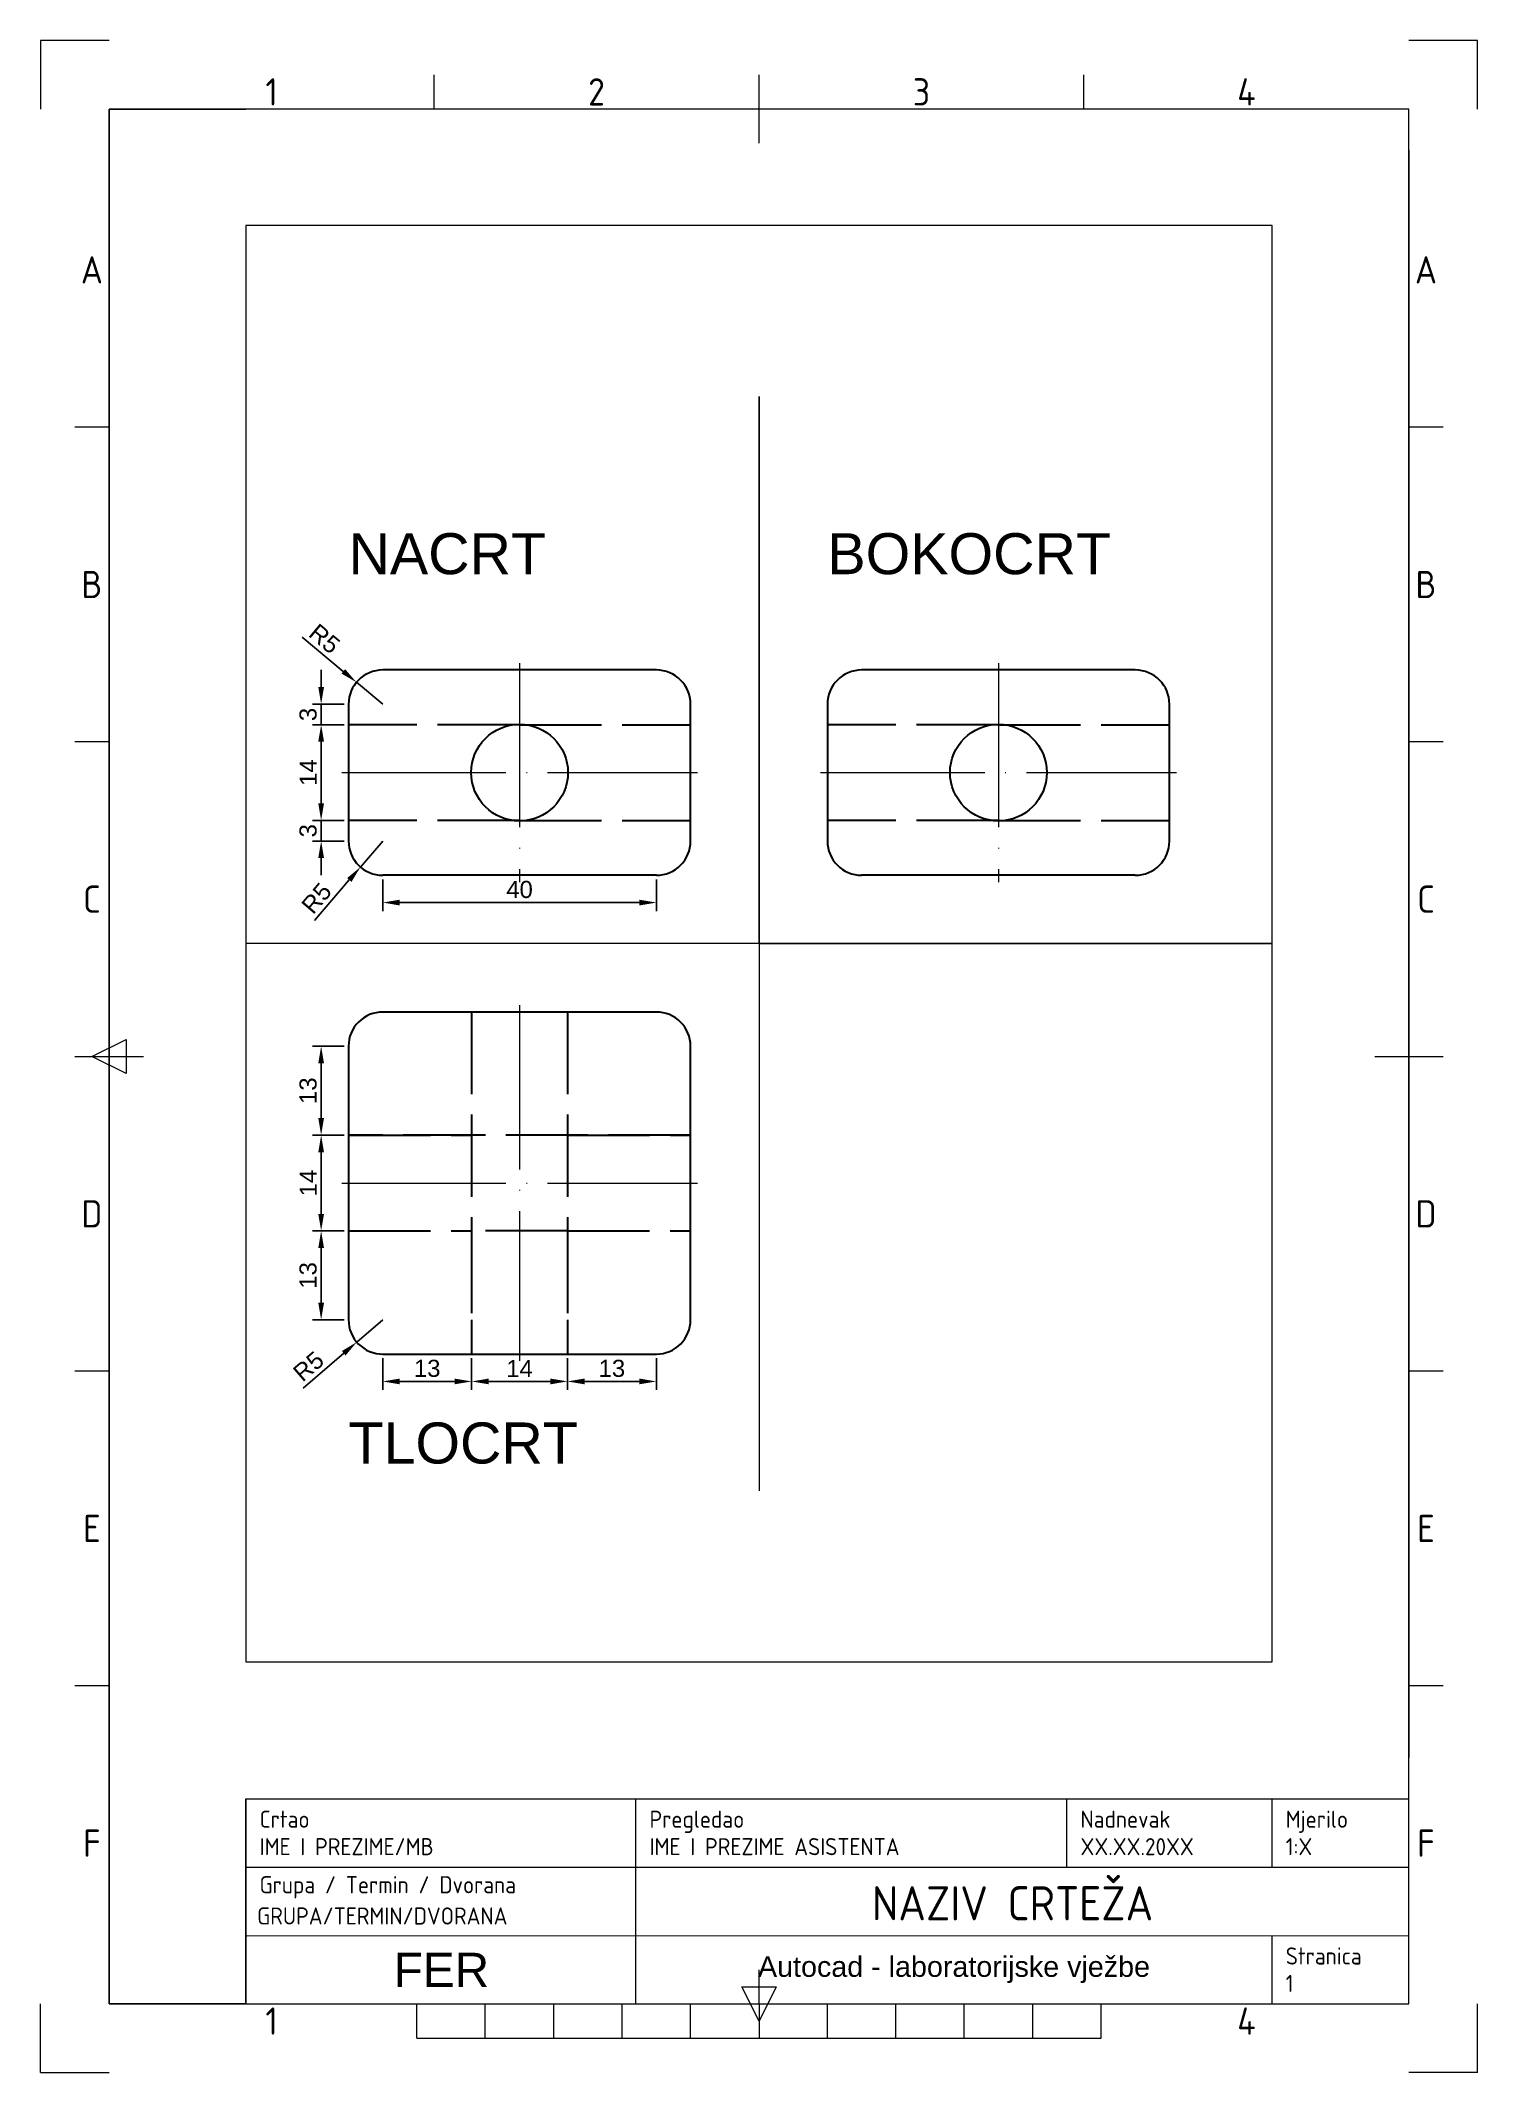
# Paper-space layout 'Layout3' of a CAD drawing. Header units: millimetres. Extents: x 0 to 210, y 0 to 297.
# The model-space entities are those that its viewports show. They can reach past a viewport. Long polylines and large blocks are cut down to what shows.
import ezdxf
from ezdxf.enums import TextEntityAlignment as Align

# ---------------------------------------------------------------- set-up
doc = ezdxf.new("R2010")
doc.units = ezdxf.units.MM
doc.linetypes.add('ACAD_ISO02W100', pattern=[15, 12, -3])
doc.linetypes.add('ACAD_ISO04W100', pattern=[30, 24, -3, 0, -3])
for name, color, linetype, lineweight in [('FRAME 050', 7, 'Continuous', 0), ('FRAME 070', 7, 'Continuous', 0), ('FRAME 200', 8, 'Continuous', 0), ('kote', 250, 'Continuous', 15), ('nevidljive', 250, 'ACAD_ISO02W100', 30), ('pomocne', 3, 'Continuous', 15), ('sastavnica', 250, 'Continuous', 30), ('simetrale', 1, 'ACAD_ISO04W100', 15), ('TEKST SASTAVNICE', 7, 'Continuous', 0), ('vidljive', 250, 'Continuous', 30)]:
    doc.layers.add(name, color=color, linetype=linetype, lineweight=lineweight)
doc.layers.add('Viewport', color=7, linetype='Continuous', lineweight=0, plot=False)
doc.styles.add('ISO Proportional', font='')
doc.styles.get("Standard").update_dxf_attribs({"font": 'arial.ttf'})
doc.styles.get('ISO Proportional').set_extended_font_data('isocp.shx')
doc.dimstyles.new('ISO-25', dxfattribs={"dimtxt": 2.5, "dimasz": 2.5, "dimexe": 1.25, "dimexo": 0.625, "dimtad": 1, "dimtxsty": 'Standard', "dimcen": 2.5, "dimadec": 0, "dimazin": 0, "dimtfac": 1, "dimtmove": 0, "dimatfit": 3, "dimfxl": 1, "dimarcsym": 0})

# ---------------------------------------------------------------- blocks, each defined once
blk = doc.blocks.new('ISO_A4_FER_AutoCAD[2]')
at = {"layer": 'FRAME 050'}
for p, q in [((2.264, 11.299), (2.264, 11.496)), ((4.134, 11.102), (4.134, 11.496)), ((6.004, 11.299), (6.004, 11.496)), ((0.394, 9.468), (0.197, 9.468)), ((8.071, 9.468), (7.874, 9.468)), ((0.394, 7.657), (0.197, 7.657)), ((8.071, 7.657), (7.874, 7.657)), ((0.295, 5.846), (0.492, 5.945)), ((0.492, 5.945), (0.492, 5.748)), ((0.197, 5.846), (0.591, 5.846)), ((0.492, 5.748), (0.295, 5.846)), ((7.677, 5.846), (8.071, 5.846)), ((0.394, 4.035), (0.197, 4.035)), ((8.071, 4.035), (7.874, 4.035)), ((0.394, 2.224), (0.197, 2.224)), ((8.071, 2.224), (7.874, 2.224)), ((4.134, 0.394), (4.134, 0.591)), ((4.134, 0.295), (4.035, 0.492)), ((4.035, 0.492), (4.232, 0.492)), ((4.232, 0.492), (4.134, 0.295)), ((2.165, 0.197), (2.165, 0.394)), ((2.559, 0.197), (2.559, 0.394)), ((2.953, 0.197), (2.953, 0.394)), ((3.346, 0.197), (3.346, 0.394)), ((3.74, 0.197), (3.74, 0.394)), ((4.134, 0.394), (4.134, 0.197)), ((4.528, 0.197), (4.528, 0.394)), ((4.921, 0.197), (4.921, 0.394)), ((5.315, 0.197), (5.315, 0.394)), ((5.709, 0.197), (5.709, 0.394)), ((6.102, 0.197), (6.102, 0.394)), ((2.165, 0.197), (6.102, 0.197))]:
    blk.add_line(p, q, dxfattribs=at)
at = {"layer": 'FRAME 070'}
for p, q in [((0.394, 11.299), (0.394, 0.394)), ((7.874, 11.299), (0.394, 11.299)), ((7.874, 0.394), (7.874, 11.299)), ((1.181, 1.575), (7.874, 1.575)), ((1.181, 0.394), (1.181, 1.575)), ((3.425, 1.181), (3.425, 1.575)), ((5.906, 1.181), (5.906, 1.575)), ((7.087, 1.181), (7.087, 1.575)), ((1.181, 1.181), (7.874, 1.181)), ((3.426, 0.394), (3.426, 1.181)), ((1.186, 0.786), (7.874, 0.787)), ((7.087, 0.394), (7.087, 0.787)), ((0.394, 0.394), (7.874, 0.394))]:
    blk.add_line(p, q, dxfattribs=at)
at = {"layer": 'FRAME 200'}
for p, q in [((0, 11.693), (0, 11.299)), ((0.394, 11.693), (0, 11.693)), ((8.268, 11.693), (7.874, 11.693)), ((8.268, 11.299), (8.268, 11.693)), ((0, 0), (0, 0.394)), ((8.268, 0), (8.268, 0.394)), ((0, 0), (0.394, 0)), ((8.268, 0), (7.874, 0))]:
    blk.add_line(p, q, dxfattribs=at)
at = {"layer": 'Viewport'}
for p, q in [((0.394, 11.299), (1.181, 11.299)), ((0.394, 0.394), (0.394, 11.299)), ((7.874, 11.063), (7.874, 1.811)), ((1.181, 1.575), (1.181, 0.394)), ((1.181, 0.394), (0.394, 0.394))]:
    blk.add_line(p, q, dxfattribs=at)
at = {"layer": 'FRAME 050', "style": 'ISO Proportional'}
for s, p in [('1', (1.329, 11.398)), ('2', (3.199, 11.398)), ('3', (5.069, 11.398)), ('4', (6.939, 11.398)), ('A', (0.295, 10.374)), ('A', (7.972, 10.374)), ('B', (0.295, 8.563)), ('B', (7.972, 8.563)), ('C', (0.295, 6.752)), ('C', (7.972, 6.752)), ('D', (0.295, 4.941)), ('D', (7.972, 4.941)), ('E', (0.295, 3.13)), ('E', (7.972, 3.13)), ('F', (0.295, 1.319)), ('F', (7.972, 1.319)), ('1', (1.329, 0.295)), ('4', (6.939, 0.295))]:
    blk.add_text(s, height=0.157, dxfattribs=at).set_placement(p, align=Align.MIDDLE_CENTER)
at = {"layer": 'FRAME 070', "linetype": 'Continuous', "lineweight": 0, "attachment_point": 5}
for s, insert, char_height, width in [('FER', (2.306, 0.59), 0.1968, 2.2395), ('Autocad - laboratorijske vježbe', (5.256, 0.591), 0.11811, 3.661)]:
    blk.add_mtext(s, dxfattribs=dict(at, insert=insert, char_height=char_height, width=width))
at = {"layer": 'TEKST SASTAVNICE', "linetype": 'Continuous', "lineweight": 0, "char_height": 0.0984, "attachment_point": 1, "style": 'ISO Proportional'}
for s, insert, width in [('Crtao', (1.26, 1.506), 0.37495), ('Pregledao', (3.504, 1.506), 0.69366), ('Nadnevak', (5.984, 1.506), 0.67023), ('Mjerilo', (7.165, 1.506), 0.44057), ('Stranica', (7.165, 0.719), 0.57649)]:
    blk.add_mtext(s, dxfattribs=dict(at, insert=insert, width=width))
at = {"layer": 'TEKST SASTAVNICE', "linetype": 'Continuous', "lineweight": 0, "insert": (1.26, 1.129), "char_height": 0.09843, "width": 2.05903, "attachment_point": 1}
blk.add_mtext('{\\Fisocp|c238;Grupa / Termin / Dvorana}', dxfattribs=at)
at = {"layer": 'TEKST SASTAVNICE', "style": 'ISO Proportional'}
for tag, p in [('IME_I_PREZIME/MB', (1.26, 1.299)), ('IME_I_PREZIME_ASISTENTA', (3.504, 1.299)), ('NADNEVAK', (5.984, 1.299)), ('MJERILO', (7.165, 1.299)), ('GRUPA/TERMIN/DVORANA', (1.246, 0.9)), ('STR_BR', (7.165, 0.512))]:
    blk.add_attdef(tag, text='', height=0.0984, dxfattribs=at).set_placement(p, align=Align.MIDDLE_LEFT)
blk.add_attdef('NAZIV_CRTEZA', text='', height=0.197, dxfattribs=at).set_placement((5.593, 0.973), align=Align.MIDDLE_CENTER)
blk = doc.blocks.new('*D1')
at = {"layer": 'Defpoints', "color": 0, "transparency": 16777216}
for p in [(2175, 1260), (2215, 1260), (2215, 1256)]:
    blk.add_point(p, dxfattribs=at)
at = {"layer": 'kote', "color": 0, "lineweight": -2, "transparency": 16777216}
for p, q in [((2175, 1259.38), (2175, 1254.75)), ((2215, 1259.38), (2215, 1254.75)), ((2177.5, 1256), (2212.5, 1256))]:
    blk.add_line(p, q, dxfattribs=at)
at = {"layer": 'kote', "color": 0, "transparency": 16777216}
for points in [[(2177.5, 1256.42), (2177.5, 1255.58), (2175, 1256)], [(2212.5, 1256.42), (2212.5, 1255.58), (2215, 1256)]]:
    blk.add_solid(points, dxfattribs=at)
at = {"layer": 'kote', "color": 0, "transparency": 16777216, "insert": (2195, 1257.9), "char_height": 2.5, "attachment_point": 5}
blk.add_mtext('40', dxfattribs=at)
blk = doc.blocks.new('*D3')
at = {"layer": 'Defpoints', "color": 0, "transparency": 16777216}
for p in [(2166, 1268), (2170, 1268), (2170, 1265)]:
    blk.add_point(p, dxfattribs=at)
at = {"layer": 'kote', "color": 0, "lineweight": -2, "transparency": 16777216}
for p, q in [((2166, 1270.5), (2166, 1273)), ((2169.38, 1268), (2164.75, 1268)), ((2166, 1265), (2166, 1268)), ((2169.38, 1265), (2164.75, 1265)), ((2166, 1262.5), (2166, 1260))]:
    blk.add_line(p, q, dxfattribs=at)
at = {"layer": 'kote', "color": 0, "transparency": 16777216}
for points in [[(2165.58, 1270.5), (2166.42, 1270.5), (2166, 1268)], [(2165.58, 1262.5), (2166.42, 1262.5), (2166, 1265)]]:
    blk.add_solid(points, dxfattribs=at)
at = {"layer": 'kote', "color": 0, "transparency": 16777216, "insert": (2164.1, 1266.5), "char_height": 2.5, "attachment_point": 5, "rotation": 90}
blk.add_mtext('3', dxfattribs=at)
blk = doc.blocks.new('*D4')
at = {"layer": 'Defpoints', "color": 0, "transparency": 16777216}
for p in [(2166, 1282), (2170, 1282), (2170, 1268)]:
    blk.add_point(p, dxfattribs=at)
at = {"layer": 'kote', "color": 0, "lineweight": -2, "transparency": 16777216}
for p, q in [((2169.38, 1282), (2164.75, 1282)), ((2166, 1270.5), (2166, 1279.5)), ((2169.38, 1268), (2164.75, 1268))]:
    blk.add_line(p, q, dxfattribs=at)
at = {"layer": 'kote', "color": 0, "transparency": 16777216}
for points in [[(2165.58, 1279.5), (2166.42, 1279.5), (2166, 1282)], [(2165.58, 1270.5), (2166.42, 1270.5), (2166, 1268)]]:
    blk.add_solid(points, dxfattribs=at)
at = {"layer": 'kote', "color": 0, "transparency": 16777216, "insert": (2164.12, 1275), "char_height": 2.5, "attachment_point": 5, "rotation": 90}
blk.add_mtext('14', dxfattribs=at)
blk = doc.blocks.new('*D5')
at = {"layer": 'Defpoints', "color": 0, "transparency": 16777216}
for p in [(2166, 1285), (2170, 1285), (2170, 1282)]:
    blk.add_point(p, dxfattribs=at)
at = {"layer": 'kote', "color": 0, "lineweight": -2, "transparency": 16777216}
for p, q in [((2166, 1287.5), (2166, 1290)), ((2169.38, 1285), (2164.75, 1285)), ((2166, 1282), (2166, 1285)), ((2169.38, 1282), (2164.75, 1282)), ((2166, 1279.5), (2166, 1277))]:
    blk.add_line(p, q, dxfattribs=at)
at = {"layer": 'kote', "color": 0, "transparency": 16777216}
for points in [[(2165.58, 1287.5), (2166.42, 1287.5), (2166, 1285)], [(2165.58, 1279.5), (2166.42, 1279.5), (2166, 1282)]]:
    blk.add_solid(points, dxfattribs=at)
at = {"layer": 'kote', "color": 0, "transparency": 16777216, "insert": (2164.1, 1283.5), "char_height": 2.5, "attachment_point": 5, "rotation": 90}
blk.add_mtext('3', dxfattribs=at)
blk = doc.blocks.new('*D7')
at = {"layer": 'Defpoints', "color": 0, "transparency": 16777216}
for p in [(2171.16, 1288.2), (2175, 1285)]:
    blk.add_point(p, dxfattribs=at)
at = {"layer": 'kote', "color": 0, "lineweight": -2, "transparency": 16777216}
for p, q in [((2163.25, 1294.79), (2169.24, 1289.8)), ((2175, 1285), (2171.16, 1288.2))]:
    blk.add_line(p, q, dxfattribs=at)
at = {"layer": 'kote', "color": 0, "transparency": 16777216}
blk.add_solid([(2169.51, 1290.12), (2168.97, 1289.48), (2171.16, 1288.2)], dxfattribs=at)
at = {"layer": 'kote', "color": 0, "transparency": 16777216, "insert": (2166.5, 1294.56), "char_height": 2.5, "attachment_point": 5, "rotation": 320.1944}
blk.add_mtext('R5', dxfattribs=at)
blk = doc.blocks.new('*D8')
at = {"layer": 'Defpoints', "color": 0, "transparency": 16777216}
for p in [(2175, 1265), (2171.75, 1261.2)]:
    blk.add_point(p, dxfattribs=at)
at = {"layer": 'kote', "color": 0, "lineweight": -2, "transparency": 16777216}
for p, q in [((2175, 1265), (2171.75, 1261.2)), ((2165.04, 1253.38), (2170.12, 1259.31))]:
    blk.add_line(p, q, dxfattribs=at)
at = {"layer": 'kote', "color": 0, "transparency": 16777216}
blk.add_solid([(2169.8, 1259.58), (2170.44, 1259.03), (2171.75, 1261.2)], dxfattribs=at)
at = {"layer": 'kote', "color": 0, "transparency": 16777216, "insert": (2165.33, 1256.63), "char_height": 2.5, "attachment_point": 5, "rotation": 49.3987}
blk.add_mtext('R5', dxfattribs=at)
blk = doc.blocks.new('*D16')
at = {"layer": 'Defpoints', "color": 0, "transparency": 16777216}
for p in [(2175, 1195), (2171.2, 1191.75)]:
    blk.add_point(p, dxfattribs=at)
at = {"layer": 'kote', "color": 0, "lineweight": -2, "transparency": 16777216}
for p, q in [((2175, 1195), (2171.2, 1191.75)), ((2163.38, 1185.04), (2169.31, 1190.12))]:
    blk.add_line(p, q, dxfattribs=at)
at = {"layer": 'kote', "color": 0, "transparency": 16777216}
blk.add_solid([(2169.03, 1190.44), (2169.58, 1189.8), (2171.2, 1191.75)], dxfattribs=at)
at = {"layer": 'kote', "color": 0, "transparency": 16777216, "insert": (2164.16, 1188.21), "char_height": 2.5, "attachment_point": 5, "rotation": 40.6013}
blk.add_mtext('R5', dxfattribs=at)
blk = doc.blocks.new('*D18')
at = {"layer": 'Defpoints', "color": 0, "transparency": 16777216}
for p in [(2166, 1222), (2170, 1222), (2170, 1208)]:
    blk.add_point(p, dxfattribs=at)
at = {"layer": 'kote', "color": 0, "lineweight": -2, "transparency": 16777216}
for p, q in [((2169.38, 1222), (2164.75, 1222)), ((2166, 1210.5), (2166, 1219.5)), ((2169.38, 1208), (2164.75, 1208))]:
    blk.add_line(p, q, dxfattribs=at)
at = {"layer": 'kote', "color": 0, "transparency": 16777216}
for points in [[(2165.58, 1219.5), (2166.42, 1219.5), (2166, 1222)], [(2165.58, 1210.5), (2166.42, 1210.5), (2166, 1208)]]:
    blk.add_solid(points, dxfattribs=at)
at = {"layer": 'kote', "color": 0, "transparency": 16777216, "insert": (2164.12, 1215), "char_height": 2.5, "attachment_point": 5, "rotation": 90}
blk.add_mtext('14', dxfattribs=at)
blk = doc.blocks.new('*D20')
at = {"layer": 'Defpoints', "color": 0, "transparency": 16777216}
for p in [(2166, 1208), (2170, 1208), (2170, 1195)]:
    blk.add_point(p, dxfattribs=at)
at = {"layer": 'kote', "color": 0, "lineweight": -2, "transparency": 16777216}
for p, q in [((2169.38, 1208), (2164.75, 1208)), ((2166, 1197.5), (2166, 1205.5)), ((2169.38, 1195), (2164.75, 1195))]:
    blk.add_line(p, q, dxfattribs=at)
at = {"layer": 'kote', "color": 0, "transparency": 16777216}
for points in [[(2165.58, 1205.5), (2166.42, 1205.5), (2166, 1208)], [(2165.58, 1197.5), (2166.42, 1197.5), (2166, 1195)]]:
    blk.add_solid(points, dxfattribs=at)
at = {"layer": 'kote', "color": 0, "transparency": 16777216, "insert": (2164.1, 1201.5), "char_height": 2.5, "attachment_point": 5, "rotation": 90}
blk.add_mtext('13', dxfattribs=at)
blk = doc.blocks.new('*D33')
at = {"layer": 'Defpoints', "color": 0, "transparency": 16777216}
for p in [(2175, 1190), (2188, 1190), (2188, 1186)]:
    blk.add_point(p, dxfattribs=at)
at = {"layer": 'kote', "color": 0, "lineweight": -2, "transparency": 16777216}
for p, q in [((2175, 1189.38), (2175, 1184.75)), ((2188, 1189.38), (2188, 1184.75)), ((2177.5, 1186), (2185.5, 1186))]:
    blk.add_line(p, q, dxfattribs=at)
at = {"layer": 'kote', "color": 0, "transparency": 16777216}
for points in [[(2177.5, 1186.42), (2177.5, 1185.58), (2175, 1186)], [(2185.5, 1186.42), (2185.5, 1185.58), (2188, 1186)]]:
    blk.add_solid(points, dxfattribs=at)
at = {"layer": 'kote', "color": 0, "transparency": 16777216, "insert": (2181.5, 1187.9), "char_height": 2.5, "attachment_point": 5}
blk.add_mtext('13', dxfattribs=at)
blk = doc.blocks.new('*D34')
at = {"layer": 'Defpoints', "color": 0, "transparency": 16777216}
for p in [(2188, 1190), (2202, 1190), (2202, 1186)]:
    blk.add_point(p, dxfattribs=at)
at = {"layer": 'nevidljive', "color": 0, "lineweight": -2, "transparency": 16777216}
for p, q in [((2188, 1189.38), (2188, 1184.75)), ((2202, 1189.38), (2202, 1184.75)), ((2190.5, 1186), (2199.5, 1186))]:
    blk.add_line(p, q, dxfattribs=at)
at = {"layer": 'nevidljive', "color": 0, "transparency": 16777216}
for points in [[(2190.5, 1186.42), (2190.5, 1185.58), (2188, 1186)], [(2199.5, 1186.42), (2199.5, 1185.58), (2202, 1186)]]:
    blk.add_solid(points, dxfattribs=at)
at = {"layer": 'nevidljive', "color": 0, "transparency": 16777216, "insert": (2195, 1187.88), "char_height": 2.5, "attachment_point": 5}
blk.add_mtext('14', dxfattribs=at)
blk = doc.blocks.new('*D35')
at = {"layer": 'Defpoints', "color": 0, "transparency": 16777216}
for p in [(2166, 1235), (2170, 1235), (2170, 1222)]:
    blk.add_point(p, dxfattribs=at)
at = {"layer": 'nevidljive', "color": 0, "lineweight": -2, "transparency": 16777216}
for p, q in [((2169.38, 1235), (2164.75, 1235)), ((2166, 1224.5), (2166, 1232.5)), ((2169.38, 1222), (2164.75, 1222))]:
    blk.add_line(p, q, dxfattribs=at)
at = {"layer": 'nevidljive', "color": 0, "transparency": 16777216}
for points in [[(2165.58, 1232.5), (2166.42, 1232.5), (2166, 1235)], [(2165.58, 1224.5), (2166.42, 1224.5), (2166, 1222)]]:
    blk.add_solid(points, dxfattribs=at)
at = {"layer": 'nevidljive', "color": 0, "transparency": 16777216, "insert": (2164.1, 1228.5), "char_height": 2.5, "attachment_point": 5, "rotation": 90}
blk.add_mtext('13', dxfattribs=at)
blk = doc.blocks.new('*D36')
at = {"layer": 'Defpoints', "color": 0, "transparency": 16777216}
for p in [(2202, 1190), (2215, 1190), (2215, 1186)]:
    blk.add_point(p, dxfattribs=at)
at = {"layer": 'nevidljive', "color": 0, "lineweight": -2, "transparency": 16777216}
for p, q in [((2202, 1189.38), (2202, 1184.75)), ((2215, 1189.38), (2215, 1184.75)), ((2204.5, 1186), (2212.5, 1186))]:
    blk.add_line(p, q, dxfattribs=at)
at = {"layer": 'nevidljive', "color": 0, "transparency": 16777216}
for points in [[(2204.5, 1186.42), (2204.5, 1185.58), (2202, 1186)], [(2212.5, 1186.42), (2212.5, 1185.58), (2215, 1186)]]:
    blk.add_solid(points, dxfattribs=at)
at = {"layer": 'nevidljive', "color": 0, "transparency": 16777216, "insert": (2208.5, 1187.9), "char_height": 2.5, "attachment_point": 5}
blk.add_mtext('13', dxfattribs=at)

msp = doc.modelspace()

# ---------------------------------------------------------------- linework, layer by layer
at = {"layer": 'nevidljive'}
for p, q in [((2195, 1282), (2170, 1282)), ((2195, 1282), (2220, 1282)), ((2265, 1282), (2240, 1282)), ((2265, 1282), (2290, 1282)), ((2195, 1268), (2170, 1268)), ((2195, 1268), (2220, 1268)), ((2265, 1268), (2240, 1268)), ((2265, 1268), (2290, 1268)), ((2188, 1240), (2188, 1222)), ((2188, 1240), (2188, 1190)), ((2202, 1240), (2202, 1222)), ((2202, 1240), (2202, 1190)), ((2170, 1222), (2188, 1222)), ((2220, 1222), (2170, 1222)), ((2202, 1222), (2220, 1222)), ((2170, 1208), (2188, 1208)), ((2202, 1208), (2187, 1208)), ((2188, 1208), (2188, 1190)), ((2202, 1208), (2202, 1190)), ((2202, 1208), (2220, 1208))]:
    msp.add_line(p, q, dxfattribs=at)
at = {"layer": 'pomocne'}
for p, q in [((2230, 1250), (2230, 1330)), ((2230, 1330), (2230, 1170)), ((2310, 1250), (2150, 1250)), ((2230, 1250), (2310, 1250))]:
    msp.add_line(p, q, dxfattribs=at)
at = {"layer": 'simetrale'}
for p, q in [((2195, 1291), (2195, 1259)), ((2265, 1291), (2265, 1259)), ((2169, 1275), (2221, 1275)), ((2239, 1275), (2291, 1275)), ((2195, 1241), (2195, 1189)), ((2169, 1215), (2221, 1215))]:
    msp.add_line(p, q, dxfattribs=at)
at = {"layer": 'vidljive'}
for p, q in [((2215, 1290), (2175, 1290)), ((2285, 1290), (2245, 1290)), ((2170, 1285), (2170, 1265)), ((2220, 1265), (2220, 1285)), ((2240, 1285), (2240, 1265)), ((2290, 1265), (2290, 1285)), ((2215, 1260), (2175, 1260)), ((2285, 1260), (2245, 1260))]:
    msp.add_line(p, q, dxfattribs=at)
msp.add_lwpolyline([(2215, 1240), (2175, 1240, 0.4142135624), (2170, 1235), (2170, 1195, 0.4142135624), (2175, 1190), (2215, 1190, 0.4142135624), (2220, 1195), (2220, 1235, 0.4142135624)], format="xyb", close=True, dxfattribs=at)
for centre in [(2195, 1275), (2265, 1275)]:
    msp.add_circle(centre, 7.071068, dxfattribs=at)
for centre, start, end in [((2175, 1285), 90, 180), ((2215, 1285), 0, 90), ((2245, 1285), 90, 180), ((2285, 1285), 0, 90), ((2175, 1265), 180, 270), ((2215, 1265), 270, 0), ((2245, 1265), 180, 270), ((2285, 1265), 270, 0)]:
    msp.add_arc(centre, 5, start, end, dxfattribs=at)

# ---------------------------------------------------------------- texts
at = {"layer": 'vidljive', "char_height": 6, "attachment_point": 1}
for s, width, insert in [('NACRT', 50, (2170, 1310)), ('BOKOCRT', 60, (2240, 1310)), ('TLOCRT', 50, (2170, 1180))]:
    msp.add_mtext_dynamic_manual_height_columns(s, width=width, gutter_width=12.5, heights=[0], dxfattribs=dict(at, insert=insert))

# ---------------------------------------------------------------- dimensions: what is measured, and where the dimension line sits
at = {"layer": 'kote'}
for center, mpoint, picture, middle in [((2175, 1285), (2171.158894, 1288.200922), '*D7', (2166.495941, 1294.555167)), ((2175, 1265), (2171.746043, 1261.203717), '*D8', (2165.327654, 1256.629459)), ((2175, 1195), (2171.203717, 1191.746043), '*D16', (2164.161246, 1188.207236))]:
    dim = msp.add_radius_dim(center=center, mpoint=mpoint, dimstyle='ISO-25', dxfattribs=at)
    dim.commit()
    dim.dimension.update_dxf_attribs({"geometry": picture, "text_midpoint": middle})
for base, p1, p2, picture, middle in [((2166, 1285), (2170, 1282), (2170, 1285), '*D5', (2164.097715, 1283.5)), ((2166, 1282), (2170, 1268), (2170, 1282), '*D4', (2164.119884, 1275)), ((2166, 1268), (2170, 1265), (2170, 1268), '*D3', (2164.097715, 1266.5)), ((2166, 1222), (2170, 1208), (2170, 1222), '*D18', (2164.119884, 1215)), ((2166, 1208), (2170, 1195), (2170, 1208), '*D20', (2164.097715, 1201.5))]:
    dim = msp.add_linear_dim(base=base, p1=p1, p2=p2, angle=90, dimstyle='ISO-25', dxfattribs=at)
    dim.commit()
    dim.dimension.update_dxf_attribs({"geometry": picture, "text_midpoint": middle})
for base, p1, p2, picture, middle in [((2215, 1256), (2175, 1260), (2215, 1260), '*D1', (2195, 1257.901432)), ((2188, 1186), (2175, 1190), (2188, 1190), '*D33', (2181.5, 1187.902285))]:
    dim = msp.add_linear_dim(base=base, p1=p1, p2=p2, dimstyle='ISO-25', dxfattribs=at)
    dim.commit()
    dim.dimension.update_dxf_attribs({"geometry": picture, "text_midpoint": middle})
at = {"layer": 'nevidljive'}
dim = msp.add_linear_dim(base=(2166, 1235), p1=(2170, 1222), p2=(2170, 1235), angle=90, dimstyle='ISO-25', dxfattribs=at)
dim.commit()
dim.dimension.update_dxf_attribs({"geometry": '*D35', "text_midpoint": (2164.097715, 1228.5)})
for base, p1, p2, picture, middle in [((2202, 1186), (2188, 1190), (2202, 1190), '*D34', (2195, 1187.880116)), ((2215, 1186), (2202, 1190), (2215, 1190), '*D36', (2208.5, 1187.902285))]:
    dim = msp.add_linear_dim(base=base, p1=p1, p2=p2, dimstyle='ISO-25', dxfattribs=at)
    dim.commit()
    dim.dimension.update_dxf_attribs({"geometry": picture, "text_midpoint": middle})

psp = doc.layouts.new('Layout3')

# ---------------------------------------------------------------- block references
at = {"layer": 'sastavnica', "xscale": 25.4, "yscale": 25.4, "zscale": 25.4}
psp.add_blockref('ISO_A4_FER_AutoCAD[2]', (0, 0), dxfattribs=at).add_auto_attribs({'IME_I_PREZIME/MB': 'IME I PREZIME/MB', 'IME_I_PREZIME_ASISTENTA': 'IME I PREZIME ASISTENTA', 'NADNEVAK': 'XX.XX.20XX', 'NAZIV_CRTEZA': 'NAZIV CRTEŽA', 'MJERILO': '1:X', 'STR_BR': '1', 'GRUPA/TERMIN/DVORANA': 'GRUPA/TERMIN/DVORANA'})

# ---------------------------------------------------------------- viewports
at = {"layer": 'Viewport'}
psp.add_viewport(center=(105, 165), size=(150, 210), view_center_point=(2230, 1250), view_height=210, dxfattribs=at)

doc.saveas('drawing.dxf')
